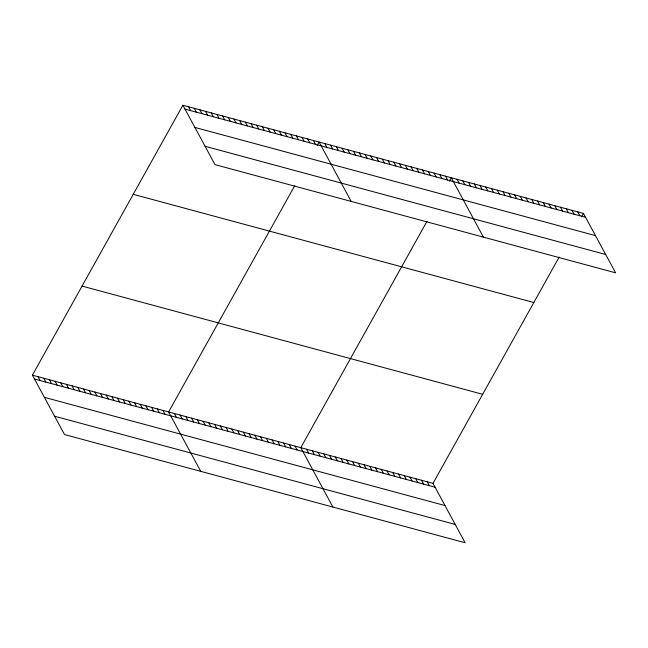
<?xml version="1.0" encoding="UTF-8"?>
<svg xmlns="http://www.w3.org/2000/svg" width="648" height="648" viewBox="0 0 648 648"><rect width="100%" height="100%" fill="white"/><g stroke="black" fill="none" stroke-linecap="round" stroke-linejoin="round"><path stroke-width="0.97" d="M32.4 375.168L433.002 483.376L465.11 542.757L64.508 434.549L32.4 375.168L182.89 105.243L583.492 213.451L615.6 272.832L214.998 164.624L182.89 105.243M294.751 185.693L168.602 411.958L200.718 471.339M317.147 145.525L319.091 142.034L351.2 201.415M426.951 221.405L300.802 447.671L332.91 507.052M449.348 181.229L451.291 177.738L483.4 237.128M433.002 483.376L559.151 257.11M581.54 216.942L583.492 213.451M184.964 109.083L585.573 217.291M194.878 127.413L595.48 235.621M205.084 146.294L605.694 254.502M133.229 194.319L533.831 302.527M82.061 286.092L482.663 394.3M34.482 379.015L435.083 487.223M44.388 397.337L444.99 505.553M54.602 416.227L455.204 524.435M577.741 211.896L579.822 215.744M571.998 210.341L574.071 214.188M566.247 208.794L568.328 212.633M560.504 207.239L562.577 211.086M554.753 205.683L556.835 209.531M549.002 204.136L551.084 207.976M543.259 202.581L545.332 206.429M537.508 201.026L539.59 204.873M531.757 199.479L533.839 203.318M526.014 197.924L528.096 201.771M520.263 196.368L522.345 200.216M514.52 194.821L516.594 198.661M508.769 193.266L510.851 197.114M503.018 191.711L505.1 195.558M497.275 190.164L499.357 194.003M491.524 188.609L493.606 192.456M485.781 187.053L487.855 190.901M480.03 185.506L482.112 189.346M474.279 183.951L476.361 187.799M468.536 182.396L470.618 186.243M462.785 180.849L464.867 184.688M457.043 179.293L459.116 183.141M445.541 176.191L447.622 180.031M439.798 174.636L441.879 178.484M434.047 173.081L436.128 176.928M428.304 171.526L430.377 175.373M422.553 169.978L424.634 173.826M416.802 168.423L418.883 172.271M411.059 166.868L413.132 170.716M405.308 165.321L407.389 169.168M399.565 163.766L401.639 167.613M393.814 162.211L395.896 166.058M388.063 160.663L390.145 164.511M382.32 159.108L384.394 162.956M376.569 157.553L378.651 161.401M370.826 156.006L372.9 159.853M365.075 154.451L367.157 158.298M359.324 152.896L361.406 156.743M353.581 151.349L355.655 155.188M347.83 149.793L349.912 153.641M342.087 148.238L344.161 152.086M336.336 146.691L338.418 150.53M330.585 145.136L332.667 148.983M324.842 143.581L326.916 147.428M313.413 140.494L315.495 144.342M307.743 138.964L309.825 142.811M302.065 137.433L304.147 141.28M296.395 135.902L298.469 139.741M290.717 134.363L292.799 138.21M285.039 132.832L287.121 136.679M279.369 131.301L281.443 135.149M273.691 129.77L275.773 133.609M268.013 128.231L270.094 132.079M262.343 126.7L264.416 130.548M256.665 125.169L258.746 129.017M250.987 123.638L253.068 127.478M245.317 122.099L247.39 125.947M239.639 120.569L241.72 124.416M233.96 119.038L236.042 122.885M427.259 481.82L429.332 485.668M228.29 117.507L230.372 121.346M421.508 480.273L423.59 484.113M222.612 115.968L224.694 119.815M415.757 478.718L417.839 482.566M216.942 114.437L219.016 118.284M410.014 477.163L412.096 481.01M211.264 112.906L213.346 116.753M404.263 475.616L406.345 479.455M205.586 111.375L207.668 115.214M398.52 474.061L400.594 477.908M199.916 109.836L201.99 113.684M392.769 472.505L394.851 476.353M194.238 108.305L196.32 112.153M387.018 470.958L389.1 474.798M188.56 106.774L190.642 110.622M381.275 469.403L383.357 473.251M375.524 467.848L377.606 471.695M369.781 466.301L371.855 470.14M364.03 464.746L366.112 468.593M358.279 463.19L360.361 467.038M352.536 461.643L354.618 465.483M346.785 460.088L348.867 463.936M341.042 458.533L343.116 462.38M335.291 456.986L337.373 460.825M329.54 455.431L331.622 459.278M323.798 453.875L325.879 457.723M318.046 452.328L320.128 456.168M312.304 450.773L314.377 454.621M306.553 449.218L308.634 453.065M295.059 446.116L297.132 449.963M289.308 444.56L291.389 448.408M283.565 443.005L285.638 446.853M277.814 441.458L279.896 445.306M272.063 439.903L274.144 443.75M266.32 438.348L268.394 442.195M260.569 436.801L262.651 440.648M254.826 435.245L256.9 439.093M249.075 433.69L251.157 437.538M243.324 432.143L245.406 435.991M237.581 430.588L239.655 434.435M231.83 429.033L233.912 432.88M226.087 427.486L228.161 431.333M220.336 425.93L222.418 429.778M214.585 424.375L216.667 428.223M208.842 422.828L210.916 426.668M203.091 421.273L205.173 425.12M197.34 419.718L199.422 423.565M191.597 418.171L193.679 422.01M185.846 416.615L187.928 420.463M180.103 415.06L182.177 418.908M174.353 413.513L176.434 417.353M162.932 410.427L165.013 414.275M157.253 408.888L159.335 412.736M151.583 407.357L153.657 411.205M145.905 405.826L147.987 409.674M140.227 404.295L142.309 408.135M134.557 402.756L136.631 406.604M128.879 401.225L130.961 405.073M123.201 399.695L125.283 403.542M117.531 398.164L119.605 402.003M111.853 396.625L113.935 400.472M106.175 395.094L108.257 398.941M100.505 393.563L102.578 397.41M94.827 392.032L96.908 395.871M89.149 390.493L91.23 394.34M83.479 388.962L85.56 392.81M77.8 387.431L79.882 391.279M72.13 385.9L74.204 389.74M66.452 384.361L68.534 388.209M60.774 382.83L62.856 386.678M55.104 381.299L57.178 385.147M49.426 379.769L51.508 383.608M43.748 378.23L45.83 382.077M38.078 376.699L40.152 380.546"/></g></svg>
